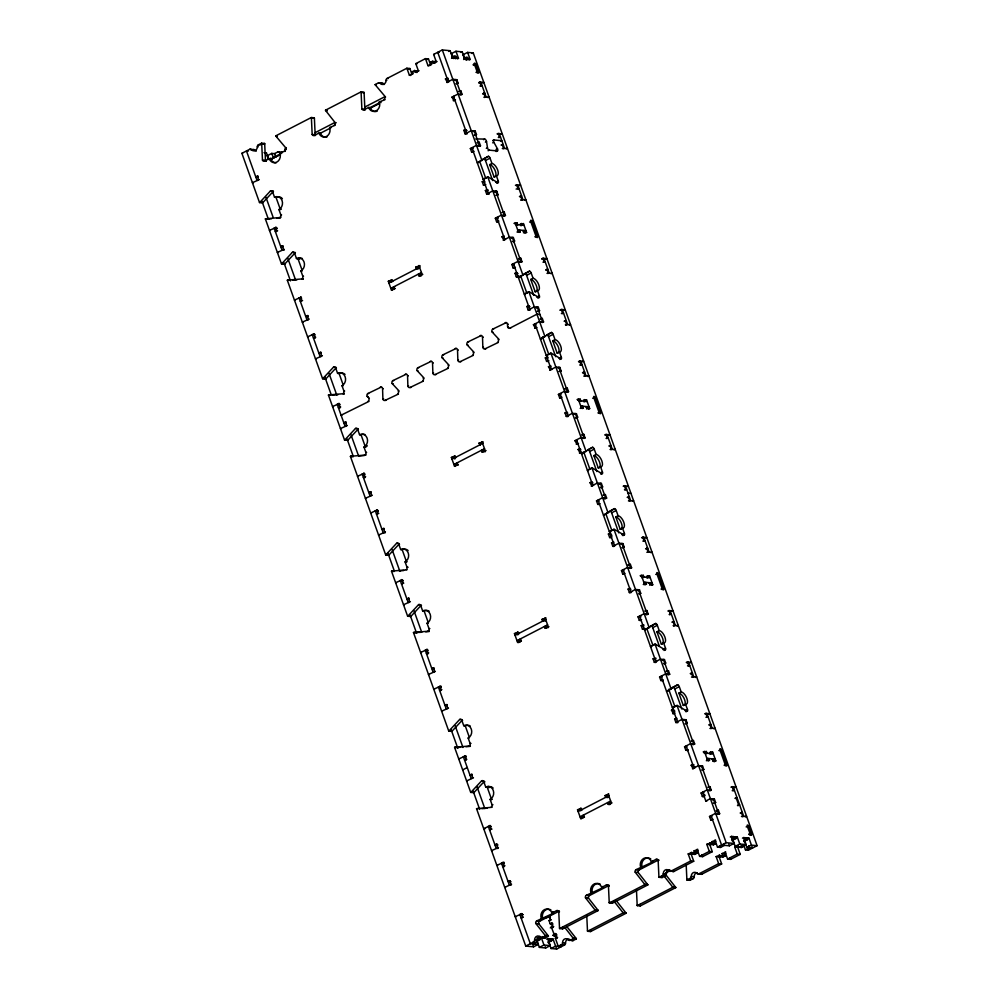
<?xml version="1.0" encoding="UTF-8"?>
<svg xmlns="http://www.w3.org/2000/svg" width="999" height="999" viewBox="0 0 999 999"><rect width="100%" height="100%" fill="white"/><g stroke="black" fill="none" stroke-linecap="round" stroke-linejoin="round"><path stroke-width="1.5" d="M751.548 834.777L748.775 826.448A1.449 0.662 62.7 0 0 747.552 825.049A1.449 0.662 62.7 0 0 747.277 826.298L750.499 834.677A1.648 0.749 62.7 0 0 751.51 834.827M256.293 151.136A3.871 3.309 -84.5 0 1 254.57 150.012A1.936 1.648 -84.5 0 0 252.697 149.588L249.713 149.301L241.895 153.322L259.515 202.56A1.936 1.648 -84.5 0 0 259.927 202.26L270.467 190.946L273.276 191.221M259.515 202.56L262.512 202.847A1.936 1.648 -84.5 0 0 262.924 202.547L273.464 191.246M280.869 217.47L265.834 218.769A1.936 1.648 -84.5 0 0 265.372 218.918L281.481 263.898A1.936 1.648 -84.5 0 0 281.893 263.599L292.432 252.285L295.242 252.56M281.481 263.898L284.478 264.186A1.936 1.648 -84.5 0 0 284.89 263.886L295.417 252.572M303.197 278.833L287.799 280.107A1.936 1.648 -84.5 0 0 287.337 280.257L322.59 378.721A1.936 1.648 -84.5 0 0 323.002 378.421L333.541 367.12L336.163 367.37M322.59 378.721L325.587 379.021A1.936 1.648 -84.5 0 0 325.999 378.721L335.876 368.107M344.131 393.643L328.921 394.93A1.936 1.648 -84.5 0 0 328.446 395.08L344.555 440.059A1.936 1.648 -84.5 0 0 344.967 439.76L355.507 428.446L358.129 428.708M344.555 440.059L347.552 440.347A1.936 1.648 -84.5 0 0 347.964 440.047L357.842 429.445M366.084 454.982L350.874 456.268A1.936 1.648 -84.5 0 0 350.412 456.418L385.676 554.895A1.936 1.648 -84.5 0 0 386.076 554.595L396.615 543.281L399.051 543.518M385.676 554.895L388.661 555.182A1.936 1.648 -84.5 0 0 389.073 554.882L398.951 544.28M407.018 569.792L391.995 571.091A1.936 1.648 -84.5 0 0 391.521 571.241L407.629 616.221A1.936 1.648 -84.5 0 0 408.042 615.921L418.581 604.62L421.016 604.845M407.629 616.221L410.626 616.52A1.936 1.648 -84.5 0 0 411.039 616.221L420.916 605.606M429.158 631.143L413.948 632.429A1.936 1.648 -84.5 0 0 413.486 632.579L448.751 731.056A1.936 1.648 -84.5 0 0 449.163 730.756L459.69 719.442L462.125 719.68M448.751 731.056L451.735 731.343A1.936 1.648 -84.5 0 0 452.147 731.043L462.025 720.441M470.092 745.953L455.069 747.252A1.936 1.648 -84.5 0 0 454.607 747.402L470.704 792.394A1.936 1.648 -84.5 0 0 471.116 792.095L481.655 780.781L484.09 781.018M470.704 792.394L473.701 792.682A1.936 1.648 -84.5 0 0 474.113 792.382L483.991 781.78M477.584 162.849L481.493 160.227M481.88 159.965L482.667 159.44M483.054 159.178L484.415 158.366M496.74 183.304L497.889 182.717A1.936 0.874 62.7 0 0 498.264 181.044L496.366 175.762A6.768 3.072 62.7 0 0 497.652 169.942A6.768 3.072 62.7 0 0 491.945 163.436L490.059 158.154A1.936 0.874 62.7 0 0 488.436 156.294L477.322 162.887M518.693 277.672L522.215 275.312M523.001 274.787L525.524 273.189M537.862 298.139L539.01 297.54A1.936 0.874 62.7 0 0 539.373 295.879L537.474 290.597A6.768 3.072 62.7 0 0 538.761 284.765A6.768 3.072 62.7 0 0 533.066 278.259L531.168 272.977A1.936 0.874 62.7 0 0 529.545 271.116L518.444 277.722M540.659 339.011L543.394 337.175M543.793 336.913L544.954 336.126M559.815 359.465L560.963 358.878A1.936 0.874 62.7 0 0 561.338 357.217L559.44 351.923A6.768 3.072 62.7 0 0 560.726 346.104A6.768 3.072 62.7 0 0 555.032 339.598L553.134 334.315A1.936 0.874 62.7 0 0 551.51 332.455L540.397 339.048M581.768 453.833L584.515 451.998M584.902 451.748L586.076 450.961M600.936 474.3L602.085 473.701A1.936 0.874 62.7 0 0 602.447 472.04L600.561 466.758A6.768 3.072 62.7 0 0 601.848 460.926A6.768 3.072 62.7 0 0 596.141 454.42L594.243 449.138A1.936 0.874 62.7 0 0 592.619 447.277L581.518 453.883M605.694 513.861L603.733 515.172L614.585 508.616A1.936 0.874 62.7 0 1 616.208 510.477L618.106 515.759A6.768 3.072 62.7 0 1 623.801 522.265A6.768 3.072 62.7 0 1 622.514 528.096L624.412 533.379A1.936 0.874 62.7 0 1 624.038 535.039L622.889 535.639M606.081 513.598L606.868 513.074M608.816 511.775L609.989 510.988A1.936 0.874 62.7 0 1 611.625 512.837L618.793 532.879M646.415 628.958L644.855 629.994L655.694 623.451A1.936 0.874 62.7 0 1 657.33 625.299L659.215 630.594A6.768 3.072 62.7 0 1 664.922 637.087A6.768 3.072 62.7 0 1 663.636 642.919L665.521 648.201A1.936 0.874 62.7 0 1 665.159 649.874L664.01 650.461M646.803 628.696L647.976 627.909M648.763 627.384L649.537 626.86M649.937 626.598L651.111 625.811M671.89 687.936L666.808 691.333L677.659 684.777A1.936 0.874 62.7 0 1 679.283 686.638L681.181 691.92A6.768 3.072 62.7 0 1 686.875 698.426A6.768 3.072 62.7 0 1 685.589 704.258L687.487 709.54A1.936 0.874 62.7 0 1 687.112 711.201L685.976 711.8M672.677 687.412L673.638 686.85M249.713 149.301A1.936 1.648 -84.5 0 1 251.573 149.725A3.871 3.309 -84.5 0 0 257.342 146.753A1.936 1.648 -84.5 0 1 258.366 144.83L261.588 143.169L264.585 143.456A1.936 1.648 -84.5 0 1 264.698 143.993L265.472 160.389A1.936 1.648 -84.5 0 0 266.209 161.326M286.176 148.339L276.036 136.314A1.936 1.648 -84.5 0 1 275.799 135.839L311.288 117.532L314.285 117.82A1.936 1.648 -84.5 0 1 314.398 118.357L315.172 134.753A1.936 1.648 -84.5 0 0 315.509 135.352M336.251 122.74L335.127 122.627L325.736 110.677A1.936 1.648 -84.5 0 1 325.499 110.202L360.989 91.896L363.986 92.183A1.936 1.648 -84.5 0 1 364.098 92.72L364.872 109.128A1.936 1.648 -84.5 0 0 365.097 109.578M385.577 97.065L375.437 85.04A1.936 1.648 -84.5 0 1 375.199 84.578L378.421 82.905L381.019 83.404M378.421 82.917A1.936 1.648 -84.5 0 1 380.282 83.342A3.871 3.309 -84.5 0 0 386.051 80.37A1.936 1.648 -84.5 0 1 387.075 78.446L406.88 68.232L409.877 68.519L412 74.463M419.081 70.742L418.331 70.679L415.809 63.624L425.474 58.641L428.471 58.929L430.794 65.422M437.112 61.563L436.176 61.463L433.653 54.421L442.32 49.95L450.137 50.699L452.672 57.755L454.657 57.942L454.033 56.181L452.023 57.218M251.286 150.312L252.697 149.588M263.174 144.181L264.585 143.456M408.653 69.143L409.877 68.519M427.26 59.553L428.471 58.929M448.713 51.449L450.137 50.699M413.211 73.776L411.825 71.94L414.635 70.492L417.869 71.441M431.805 64.186L430.419 62.35L432.48 61.289L435.477 61.576L435.801 62.45M416.408 71.416L417.632 70.779M434.066 62.3L435.477 61.576M406.88 68.232L409.403 75.275L412.462 73.701M414.635 70.492L415.272 72.253L418.331 70.679M425.474 58.641L427.997 65.684L431.056 64.111M432.48 61.289L433.116 63.049L436.176 61.463M452.797 57.592L451.373 53.634L455.969 51.261L462.275 51.873L464.797 58.929L466.795 59.116L466.158 57.355L464.16 58.392M265.284 153.471L266.433 152.884L268.756 159.378M461.126 52.472L462.275 51.873M451.523 58.342L452.672 57.755M454.72 56.955L455.856 56.356L456.493 58.117L458.491 58.317L455.969 51.261M453.521 58.541L454.657 57.942M268.132 158.416L267.183 155.769L271.765 153.396L275.412 153.759M455.344 58.716L456.493 58.117M463.973 57.405L463.024 54.758L467.607 52.398L473.264 52.935L757.105 845.678L748.438 850.149L745.441 849.862L743.793 845.229M457.342 58.904L458.491 58.317M282.242 152.435A1.936 1.648 -84.5 0 0 280.657 152.285L277.66 151.998L274.438 153.659L275.724 157.255M314.947 132.767L334.815 122.515M364.647 107.13L384.515 96.878M472.127 53.534L473.264 52.935M261.588 143.169A1.936 1.648 -84.5 0 1 261.701 143.706L262.475 160.102A1.936 1.648 -84.5 0 0 264.635 161.076L269.218 158.704L270.717 158.853A6.768 5.782 -84.5 0 0 276.161 162.837M269.218 158.704A6.768 5.782 -84.5 0 0 276.785 162.113A6.768 5.782 -84.5 0 0 279.932 153.184L285.277 150.886M311.288 117.532A1.936 1.648 -84.5 0 1 311.401 118.069L312.175 134.465A1.936 1.648 -84.5 0 0 314.335 135.439L318.918 133.079L320.417 133.217A6.768 5.782 -84.5 0 0 326.973 137.025M318.918 133.079A6.768 5.782 -84.5 0 0 326.486 136.476A6.768 5.782 -84.5 0 0 329.633 127.547L335.164 125.275M360.989 91.896A1.936 1.648 -84.5 0 1 361.101 92.432L361.875 108.841A1.936 1.648 -84.5 0 0 364.036 109.803L368.619 107.442L370.117 107.58A6.768 5.782 -84.5 0 0 377.197 111.214M368.619 107.442A6.768 5.782 -84.5 0 0 376.186 110.839A6.768 5.782 -84.5 0 0 379.333 101.91L385.052 99.663M268.306 159.403L270.317 158.366L271.978 159.378M269.942 159.378L281.431 153.334L279.932 153.184M320.417 133.217L329.795 128.384M370.117 107.58L379.495 102.747M463.648 59.515L464.797 58.929M465.784 58.367L467.507 57.48L468.144 59.241L470.142 59.441L467.607 52.398M270.779 159.74L272.215 158.991M273.551 158.304L274.226 157.967M275.562 157.268L276.236 156.93M277.572 156.231L278.246 155.894M279.583 155.195L280.244 154.857M370.179 108.466L371.041 108.029M372.29 107.38L372.952 107.043M374.3 106.344L374.962 106.006M376.298 105.307L376.973 104.97M378.309 104.271L378.983 103.933M465.646 59.703L466.795 59.116M466.421 60.14L468.144 59.241M468.993 60.027L470.142 59.441M258.192 176.099L255.732 176.798L258.167 177.035M447.465 82.542L445.454 78.946L448.101 78.259M473.251 64.773L474.338 63.399A1.648 0.749 62.7 0 1 475.312 63.436L478.608 71.878A1.449 0.662 62.7 0 1 478.334 73.127A1.449 0.662 62.7 0 1 477.11 71.728L474.4 64.173M473.326 64.985L475.974 64.535L474.25 65.422M473.888 65.36L475.899 64.323M259.265 179.608L252.397 182.692L253.334 182.78M446.715 82.467L452.834 79.308L456.83 79.695L458.091 83.217L456.943 83.816M454.682 80.195L455.831 79.595L461.088 94.281L459.94 94.868M455.681 80.282L456.83 79.695M475.961 72.328L478.608 71.878L476.885 72.765M455.944 83.716L458.091 83.217M458.391 91.496L460.826 90.859L462.087 94.381L460.939 94.967M459.677 91.446L460.826 90.859M478.646 82.505L483.778 82.293L482.629 82.892M478.871 82.992L480.781 82.005L486.038 96.691L484.515 97.477M453.983 100.749L451.973 97.153L458.091 93.993L462.087 94.381M479.907 86.026L482.055 85.527L480.906 86.126M453.234 100.674L455.507 99.95M482.642 93.656L484.777 93.169L483.066 94.056M483.903 97.19L489.035 96.978L487.887 97.565M276.348 227.31L269.48 230.394L270.23 230.469M466.983 134.028L465.109 133.854L463.848 130.32L466.133 129.608M275.924 228.908L277.073 228.321M463.848 130.32L467.033 130.519M277.622 230.831L275.337 231.556L276.086 231.631M465.109 133.854L471.228 130.694L475.224 131.081L476.486 134.603L475.049 135.34M473.076 131.568L474.225 130.981L479.483 145.667L478.334 146.254M474.075 131.668L475.224 131.081M474.338 135.09L476.486 134.603M475.711 138.911L484.74 139.086A1.936 0.874 62.7 0 1 486.525 141.546L487.475 147.79A1.936 0.874 62.7 0 0 489.235 150.15L497.315 150.924A1.936 0.874 62.7 0 0 497.452 148.751L493.843 142.245A1.936 0.874 62.7 0 1 493.931 139.972L501.81 140.734L500.661 141.321M477.072 142.732L479.22 142.233L480.482 145.754L479.333 146.353M483.591 139.673L484.74 139.086M478.071 142.832L479.22 142.233M497.04 133.891L502.185 133.679L501.036 134.266M498.039 133.978L499.188 133.391L504.445 148.077L503.296 148.664M472.939 152.173L471.628 152.048L470.367 148.526L476.486 145.367L480.482 145.754M283.167 245.829L280.694 246.528L283.129 246.765M485.377 142.133L486.525 141.546M498.301 137.412L500.449 136.913L499.013 137.65M492.782 140.559L493.931 139.972M471.628 152.048L474.1 151.349M284.24 249.338L277.372 252.422L278.309 252.51M492.694 142.845L493.843 142.245M486.326 148.376L487.475 147.79M488.099 150.737L489.235 150.15M501.036 145.042L503.184 144.543L502.035 145.142M496.016 149.488L497.452 148.751M496.166 151.523L497.315 150.924M502.297 148.564L507.43 148.364L506.293 148.951M484.99 158.067L488.436 156.294M483.841 158.654A1.936 0.874 62.7 0 1 485.464 160.514L490.059 158.154M496.366 175.762L494.068 176.948L489.66 164.623L491.945 163.436M483.179 179.246L487.774 176.873L523.026 275.349M484.44 185.315L483.504 185.227L482.242 181.706L484.527 180.994M483.504 185.227L485.789 184.515M495.679 182.38L498.264 181.044M489.098 194.268L486.663 194.043L485.402 190.509L488.049 189.835M486.663 194.043L492.782 190.884L496.778 191.271L498.039 194.793L496.89 195.379M494.63 191.758L495.779 191.171L504.445 215.397L503.309 215.984M495.054 192.158L496.778 191.271M495.891 195.28L498.039 194.793M515.434 185.265L520.579 185.065L519.43 185.652M516.046 185.564L517.582 184.778L522.839 199.45L521.303 200.237M301.323 297.04L294.455 300.125L295.204 300.2M300.886 298.639L301.661 298.251M516.121 189.086L518.843 188.299L517.694 188.886M302.585 300.574L300.299 301.286L301.049 301.361M519.43 196.428L521.578 195.929L519.855 196.815M520.691 199.95L525.836 199.738L524.687 200.337M502.047 212.462L504.183 211.963L505.444 215.484L504.02 216.234M503.046 212.562L504.183 211.963M497.914 221.915L496.603 221.778L495.342 218.257L501.461 215.097L505.444 215.484M308.129 315.559L305.669 316.258L308.104 316.496M496.603 221.778L498.876 221.066M309.203 319.068L302.335 322.153L303.271 322.24M392.582 290.209L391.458 290.097L388.311 281.293L392.12 279.782M418.156 269.006L416.471 268.843L415.846 267.083L420.03 265.609M388.311 281.293L392.07 281.181M415.846 267.083L419.992 266.783M388.936 283.054L419.53 267.27M513.986 223.389L517.12 222.989L517.757 224.75L516.608 225.349M515.122 224.026L517.12 222.989M421.428 272.552L390.834 288.336L395.267 288.586M419.83 275.212L421.366 274.425L421.64 275.187M391.458 290.097L394.518 288.524L393.893 286.763L394.642 286.825M421.366 274.425L418.369 274.126L418.993 275.899L422.802 274.388M520.304 224.001L523.451 223.601L526.598 232.417L524.875 233.304M520.866 224.937L523.451 223.601M520.929 225.762L522.077 225.175L521.453 223.414M529.57 222.065L532.217 221.616L537.474 236.301A1.449 0.662 62.7 0 1 537.2 237.55A1.449 0.662 62.7 0 1 535.976 236.151L530.719 221.478A1.449 0.662 62.7 0 1 530.993 220.23A1.449 0.662 62.7 0 1 532.217 221.616L531.068 222.203M314.46 333.741L307.592 336.825L308.341 336.9M503.971 240.347L501.96 236.763L504.233 236.039M314.036 335.339L315.185 334.752L312.188 334.465L320.067 356.481L321.066 356.581M517.357 231.219L519.642 230.045L520.279 231.805L519.13 232.392M517.132 232.205L520.279 231.805M315.721 337.275L313.449 337.987L315.135 338.149M503.221 240.284L509.34 237.125L513.336 237.512L514.597 241.034L513.449 241.621M522.827 231.056L523.976 230.457L524.6 232.218L526.598 232.417M511.188 237.999L512.337 237.412L521.003 261.638L519.867 262.225M523.526 231.918L525.973 230.657L517.657 229.845M511.9 238.249L513.336 237.512M523.451 232.817L524.6 232.218M512.45 241.533L514.597 241.034M534.827 236.751L537.474 236.301L536.038 237.038M321.091 352.247L318.806 352.959L321.241 353.196M322.352 355.769L315.484 358.853L316.221 358.928M518.593 258.704L520.741 258.204L522.002 261.726L520.854 262.325M519.018 259.091L520.741 258.204M515.022 268.207L513.161 268.032L511.888 264.498L518.019 261.351L522.002 261.726M513.161 268.032L515.434 267.307M541.72 258.666L546.853 258.466L545.329 259.253M541.945 259.166L543.868 258.179L549.125 272.852L547.976 273.451M517.994 276.998L516.308 276.835L515.047 273.314L517.332 272.59M542.981 262.188L545.129 261.701L543.98 262.287M516.308 276.835L518.593 276.111M526.098 272.889L529.545 271.116M519.692 276.923L520.829 276.336L526.81 293.019M524.95 273.489A1.936 0.874 62.7 0 1 526.585 275.349L531.168 272.977M545.716 269.83L547.852 269.33L546.141 270.217M537.474 290.597L535.189 291.77L530.769 279.445L533.066 278.259M546.977 273.351L552.11 273.139L550.961 273.738M524.288 294.068L528.883 291.708L544.992 336.688M536.788 297.215L539.373 295.879M339.435 403.471L332.567 406.556L333.304 406.63M530.057 310.19L528.184 310.015L526.923 306.493L529.208 305.769M338.998 405.07L340.147 404.483L337.15 404.195L345.03 426.211L346.154 426.323M526.923 306.493L530.019 306.73M340.696 407.005L338.411 407.717L340.097 407.879M528.184 310.015L534.303 306.855L538.299 307.242L539.56 310.764L538.411 311.351M369.368 398.276L367.257 396.528A1.936 1.648 -84.5 0 1 367.919 393.506L381.031 387.2M399.125 391.021L392.245 383.641A1.936 1.648 -84.5 0 1 392.907 380.619L406.019 374.313M424.113 378.134L417.245 370.754A1.936 1.648 -84.5 0 1 417.894 367.732L431.019 361.426M449.1 365.247L442.232 357.867A1.936 1.648 -84.5 0 1 442.882 354.832L456.006 348.526M474.088 352.36L467.22 344.967A1.936 1.648 -84.5 0 1 467.882 341.945L480.994 335.639M499.088 339.473L492.207 332.08A1.936 1.648 -84.5 0 1 492.869 329.058L505.981 322.752M536.151 307.742L537.3 307.143L542.557 321.828L541.408 322.415M536.863 307.979L538.299 307.242M537.412 311.263L539.56 310.764M368.968 401.398L341.096 415.209L341.845 415.272M505.232 322.677A1.936 1.648 -84.5 0 1 507.517 324.188L507.592 326.523A1.936 1.648 -84.5 0 0 509.877 328.159L536.938 314.198L539.935 314.485M540.147 318.893L542.295 318.394L543.556 321.915L542.407 322.515M540.859 319.143L542.295 318.394M380.282 387.125A1.936 1.648 -84.5 0 1 382.567 388.636L382.892 398.826A1.936 1.648 -84.5 0 0 385.164 400.337L398.464 394.056M405.269 374.238A1.936 1.648 -84.5 0 1 407.555 375.749L407.879 385.939A1.936 1.648 -84.5 0 0 410.152 387.45L423.276 381.143M430.269 361.351A1.936 1.648 -84.5 0 1 432.542 362.862L432.867 373.052A1.936 1.648 -84.5 0 0 435.139 374.563L448.264 368.256M455.257 348.464A1.936 1.648 -84.5 0 1 457.53 349.975L457.854 360.164A1.936 1.648 -84.5 0 0 460.139 361.675L473.251 355.369M480.244 335.564A1.936 1.648 -84.5 0 1 482.517 337.088L482.842 347.265A1.936 1.648 -84.5 0 0 485.127 348.788L498.239 342.47M559.827 310.202L561.263 309.453L565.259 309.84L564.11 310.439M560.826 310.289L562.262 309.553L567.519 324.238L565.796 325.125M535.452 328.284L533.441 324.687L539.56 321.541L543.556 321.915M346.241 421.99L343.768 422.689L346.203 422.927M561.376 313.574L563.523 313.074L562.375 313.674M534.702 328.209L536.987 327.497M347.315 425.499L340.447 428.583L341.196 428.658M564.11 321.203L566.258 320.716L564.822 321.453M565.372 324.725L570.516 324.525L569.368 325.112M551.51 332.455L546.915 334.827A1.936 0.874 62.7 0 1 548.538 336.675L555.719 356.718M548.538 336.675L553.134 334.315M559.44 351.923L557.142 353.109L552.734 340.784L555.032 339.598M546.253 355.407L550.849 353.034L586.101 451.511M547.902 361.513L546.59 361.388L545.329 357.867L547.976 357.192M546.59 361.388L548.863 360.676M559.04 358.391L561.338 357.217M550.486 370.267L548.476 366.683L550.948 365.984M549.737 370.204L555.856 367.045L559.852 367.432L561.113 370.954L559.964 371.541M557.704 367.919L558.853 367.332L567.532 391.558L566.383 392.145M558.703 368.019L559.852 367.432M558.965 371.453L561.113 370.954M578.508 361.426L583.653 361.226L582.504 361.813M578.746 361.925L580.656 360.939L585.913 375.612L584.765 376.211M364.398 473.214L357.53 476.298L358.279 476.361M363.961 474.812L365.11 474.213L362.125 473.926L370.005 495.941L370.754 496.016M579.77 364.96L581.918 364.46L580.481 365.197M365.659 476.735L363.386 477.447L365.06 477.609M582.504 372.59L584.652 372.09L582.929 372.977M583.766 376.111L588.911 375.899L587.762 376.498M564.835 388.773L567.27 388.124L568.531 391.658L567.382 392.245M565.834 388.873L567.27 388.124M561.363 398.114L559.677 397.952L558.416 394.418L564.535 391.271L568.531 391.658M371.203 491.72L368.743 492.42L371.178 492.657M559.677 397.952L561.95 397.227M372.277 495.229L365.409 498.314L366.158 498.389M455.282 466.333L454.533 466.258L451.386 457.455L455.194 455.944M480.307 445.079L478.921 443.244L483.104 441.783M451.386 457.455L454.945 457.442M478.921 443.244L483.066 442.944M452.01 459.215L482.617 443.431M577.06 399.55L580.194 399.163L580.831 400.924L579.682 401.511M577.909 400.337L580.194 399.163M484.503 448.713L453.908 464.498L457.892 464.885M482.904 451.373L484.44 450.586L484.952 452.01M454.533 466.258L458.341 464.76M484.44 450.586L481.443 450.299L482.08 452.06L486.076 450.574M583.379 400.162L586.525 399.762L589.672 408.579L588.523 409.165M583.94 401.099L586.525 399.762M584.015 401.923L585.152 401.336L584.527 399.575M592.644 398.226L595.292 397.777L600.549 412.462A1.449 0.662 62.7 0 1 600.274 413.711A1.449 0.662 62.7 0 1 599.05 412.312L593.793 397.639A1.449 0.662 62.7 0 1 594.068 396.391A1.449 0.662 62.7 0 1 595.292 397.777L594.143 398.376M377.535 509.915L370.666 512.999L371.416 513.061M567.981 416.608L566.296 416.446L565.034 412.924L567.32 412.2M377.11 511.513L378.259 510.914M581.006 407.093L582.729 406.206L583.354 407.967L582.205 408.554M580.207 408.366L583.354 407.967M378.796 513.436L376.523 514.148L377.272 514.223M566.296 416.446L572.415 413.286L576.411 413.673L577.672 417.195L575.948 418.082M585.901 407.217L587.05 406.618L587.674 408.379L589.672 408.579M574.263 414.173L575.412 413.574L584.09 437.799L582.941 438.386M586.6 408.079L589.048 406.818L580.731 406.006M574.974 414.41L576.411 413.673M586.538 408.978L587.674 408.379M575.524 417.694L577.672 417.195M597.902 412.912L600.549 412.462L598.826 413.349M384.165 528.409L381.88 529.12L384.128 529.345M385.427 531.93L378.559 535.014L379.308 535.089M581.68 434.865L583.816 434.378L585.077 437.899L583.94 438.486M582.392 435.114L583.816 434.378M576.985 444.255L574.974 440.671L581.093 437.512L585.077 437.899M576.236 444.193L578.508 443.469M604.795 434.827L609.939 434.627L608.791 435.214M605.406 435.127L606.942 434.34L612.2 449.013L611.051 449.612M580.132 453.071L578.121 449.475L580.407 448.763M606.056 438.361L608.204 437.862L606.768 438.598M579.383 452.997L581.668 452.285M589.173 449.063L588.024 449.65A1.936 0.874 62.7 0 1 589.66 451.511L596.828 471.54M590.034 448.613L592.619 447.277M582.767 453.084L583.916 452.497L589.885 469.18M589.66 451.511L594.243 449.138M608.791 445.991L610.938 445.492L609.79 446.091M600.561 466.758L598.264 467.944L593.843 455.606L596.141 454.42M610.052 449.513L615.184 449.3L614.048 449.9M587.375 470.229L591.957 467.869L608.066 512.849L603.471 515.222M600.436 473.076L602.447 472.04M402.51 579.645L395.641 582.729L396.391 582.792M592.007 486.251L589.997 482.654L592.282 481.93M402.073 581.243L403.221 580.644M403.771 583.166L401.486 583.878L402.235 583.953M591.258 486.176L597.39 483.017L601.373 483.404L602.634 486.925L600.923 487.812M598.95 484.053L600.374 483.304L605.631 497.989L604.482 498.576M599.937 484.14L601.373 483.404M600.499 487.425L602.634 486.925M603.221 495.054L605.369 494.555L606.63 498.089L604.907 498.976M603.933 495.304L605.369 494.555M623.189 486.213L628.334 486.001L627.185 486.6M623.9 486.463L625.337 485.714L630.594 500.399L629.445 500.986M409.128 598.139L406.855 598.851L409.091 599.075M598.901 504.483L597.777 504.383L596.515 500.861L602.634 497.702L606.63 498.089M624.45 489.735L626.598 489.235L625.162 489.985M597.777 504.383L600.062 503.658M410.389 601.66L403.521 604.745L404.27 604.82M627.185 497.365L629.333 496.878L627.896 497.614M628.446 500.899L633.591 500.686L632.442 501.273M610.851 510.539L614.585 508.616M611.625 512.837L616.208 510.477M622.514 528.096L620.217 529.27L615.809 516.945L618.106 515.759M609.328 531.568L613.923 529.208L649.175 627.672L644.592 630.044M610.976 537.687L609.665 537.562L608.403 534.028L610.864 533.329M609.665 537.562L611.937 536.838M621.828 534.702L624.412 533.379M613.935 546.478L612.812 546.366L611.55 542.844L613.836 542.12M612.812 546.366L618.93 543.206L622.926 543.593L624.188 547.115L622.752 547.852M620.779 544.093L621.927 543.493L630.606 567.719L629.457 568.306M621.778 544.18L622.926 543.593M622.04 547.614L624.188 547.115M641.583 537.599L646.728 537.387L645.579 537.974M642.207 537.887L643.731 537.1L648.988 551.773L647.839 552.372M427.472 649.375L420.604 652.459L421.353 652.534M427.048 650.973L428.184 650.374L425.199 650.087L433.079 672.115L434.078 672.202M642.844 541.121L644.992 540.621L643.843 541.208M428.733 652.896L426.461 653.608L428.146 653.771M645.579 548.751L647.727 548.251L646.291 549M646.84 552.272L651.985 552.072L650.836 552.659M627.909 564.934L630.344 564.298L631.605 567.819L630.456 568.406M628.908 565.034L630.344 564.298M623.875 574.213L622.752 574.113L621.49 570.591L627.609 567.432L631.605 567.819M434.09 667.869L431.818 668.581L434.066 668.806M622.752 574.113L625.024 573.389M435.352 671.39L428.484 674.475L429.233 674.55M518.918 642.544L517.607 642.419L514.46 633.616L518.269 632.105M543.943 621.303L542.632 621.178L541.995 619.405L545.991 617.919M514.46 633.616L518.981 633.116M541.995 619.405L545.953 619.205M515.084 635.376L545.691 619.592M640.134 575.724L643.281 575.324L643.905 577.085L642.182 577.971M547.577 624.875L516.982 640.659L520.979 641.046L518.931 642.095M640.983 576.51L643.281 575.324M545.978 627.534L547.514 626.748L547.914 627.847M517.607 642.419L521.416 640.921M547.514 626.748L544.517 626.46L545.154 628.221L548.963 626.71M646.453 576.336L649.6 575.936L652.747 584.74L651.61 585.327M647.589 576.972L649.6 575.936M647.09 578.096L648.239 577.497L647.602 575.736M655.731 574.388L658.366 573.938L663.623 588.623A1.449 0.662 62.7 0 1 663.348 589.872A1.449 0.662 62.7 0 1 662.125 588.473L656.867 573.801A1.449 0.662 62.7 0 1 657.155 572.552A1.449 0.662 62.7 0 1 658.366 573.938L657.217 574.537M440.984 686.113L433.741 689.16L434.49 689.235M630.869 592.757L629.37 592.607L628.109 589.085L630.394 588.361M439.797 687.874L440.946 687.275M643.793 583.404L645.804 582.367L646.428 584.128L644.992 584.865M643.281 584.527L646.428 584.128M441.87 689.597L439.597 690.309L441.096 690.459M629.37 592.607L635.489 589.447L639.485 589.835L640.746 593.356L639.597 593.955M648.975 583.379L650.124 582.779L650.761 584.552L652.747 584.74M637.337 590.334L638.486 589.735L647.165 613.96L646.016 614.56M649.675 584.24L652.135 582.979L643.806 582.18M637.762 590.721L639.485 589.835M649.612 585.139L650.761 584.552M638.598 593.856L640.746 593.356M660.988 589.073L663.623 588.623L661.9 589.51M447.24 704.57L444.955 705.282L447.015 705.481M448.501 708.091L441.633 711.176L442.382 711.251M644.755 611.026L646.902 610.539L648.164 614.06L646.728 614.797M645.754 611.126L646.902 610.539M640.809 620.491L639.31 620.354L638.049 616.833L644.168 613.673L648.164 614.06M639.31 620.354L641.583 619.63M667.869 611.001L673.014 610.789L671.865 611.376M668.868 611.088L670.017 610.501L675.274 625.174L673.738 625.973M643.768 629.283L642.457 629.158L641.196 625.636L643.856 624.962M669.13 614.522L671.278 614.023L669.842 614.76M642.457 629.158L644.742 628.446M651.96 625.374L655.694 623.451M651.298 625.861A1.936 0.874 62.7 0 1 652.734 627.672L657.33 625.299M671.865 622.152L674.013 621.653L672.864 622.252M663.636 642.919L661.338 644.105L656.917 631.768L659.215 630.594M673.126 625.674L678.271 625.474L677.122 626.061M650.449 646.403L655.032 644.03L671.141 689.01L666.545 691.383M662.936 649.537L665.521 648.201M465.959 755.843L458.716 758.89L459.465 758.965M655.831 662.487L654.345 662.337L653.084 658.816L655.918 658.154M465.147 757.404L465.921 757.005M466.845 759.327L464.56 760.039L466.058 760.189M654.345 662.337L660.464 659.178L664.447 659.565L665.709 663.086L664.285 663.836M662.312 660.064L663.448 659.465L668.706 674.15L667.569 674.737M662.737 660.451L664.447 659.565M663.573 663.586L665.709 663.086M462.649 769.904L467.245 767.532M666.296 671.216L668.443 670.729L669.705 674.25L668.556 674.837M666.72 671.615L668.443 670.729M686.263 662.374L691.408 662.175L689.972 662.911M686.688 662.774L688.411 661.875L693.668 676.56L692.519 677.147M662.911 680.744L660.863 680.544L659.59 677.022L665.721 673.863L669.705 674.25M472.202 774.3L469.93 775.012L471.99 775.212M687.524 665.896L689.672 665.409L688.523 665.996M473.464 777.821L466.595 780.906L467.345 780.981M660.863 680.544L663.136 679.819M690.259 673.538L692.407 673.039L690.684 673.925M691.52 677.06L696.665 676.847L695.516 677.447M673.925 686.7L675.649 685.814M675.936 685.664L677.659 684.777M673.064 687.15A1.936 0.874 62.7 0 1 674.7 689.01L679.283 686.638M685.589 704.258L683.304 705.444L678.883 693.106L681.181 691.92M672.402 707.729L676.997 705.369L726.161 842.681L733.978 843.443L731.455 836.388L730.306 836.987M673.488 713.786L671.478 710.202L673.751 709.477M672.739 713.723L675.012 712.999M685.189 710.726L687.487 709.54M677.759 722.714L675.886 722.527L674.625 719.005L676.91 718.281M675.886 722.527L682.005 719.367L686.001 719.755L687.262 723.276L686.113 723.875M683.853 720.254L685.002 719.655L693.681 743.88L692.532 744.48M684.852 720.354L686.001 719.755M685.114 723.776L687.262 723.276M704.657 713.761L709.802 713.548L708.653 714.148M705.656 713.848L706.805 713.261L712.062 727.946L710.913 728.533M490.546 825.536L483.678 828.621L484.99 828.745M490.122 827.135L490.884 826.735M705.918 717.282L708.066 716.783L706.917 717.382M491.995 829.083L489.535 829.769L490.284 829.844M708.653 724.912L710.801 724.425L709.652 725.012M709.914 728.433L715.059 728.234L713.91 728.82M691.271 740.946L693.418 740.459L694.68 743.98L693.244 744.717M691.695 741.345L693.418 740.459M497.177 844.03L494.892 844.754L497.989 844.992M687.886 750.474L685.826 750.274L684.565 746.753L690.684 743.593L694.68 743.98M685.826 750.274L688.099 749.562M498.439 847.552L491.57 850.636L492.307 850.711M581.618 818.681L580.681 818.593L577.534 809.777L581.343 808.278M607.954 797.552L605.706 797.339L605.069 795.579L608.878 794.068M577.534 809.777L581.868 809.377M605.069 795.579L608.828 795.466M578.159 811.538L608.766 795.753M703.209 751.885L706.355 751.485L706.98 753.246L705.831 753.833M703.771 752.821L706.355 751.485M610.651 801.048L580.057 816.82L584.053 817.207M609.065 803.696L610.589 802.909L610.864 803.683M580.681 818.593L584.49 817.082M610.589 802.909L607.592 802.622L608.229 804.382L612.037 802.871M709.527 752.497L712.674 752.097L715.833 760.901L714.11 761.787M710.664 753.134L712.674 752.097M710.164 754.257L711.313 753.658L710.676 751.897M718.805 750.549L721.44 750.112L726.698 764.784A1.449 0.662 62.7 0 1 726.423 766.033A1.449 0.662 62.7 0 1 725.212 764.647L719.954 749.962A1.449 0.662 62.7 0 1 720.229 748.713A1.449 0.662 62.7 0 1 721.44 750.112L720.304 750.699M504.058 862.274L496.815 865.321L497.564 865.396M693.194 768.843L691.183 765.246L693.843 764.572M503.259 863.835L504.02 863.436M706.867 759.565L708.878 758.528L709.502 760.289L708.353 760.888M706.355 760.689L709.502 760.289M504.957 865.758L502.672 866.47L504.358 866.633M692.444 768.768L698.563 765.609L702.559 765.996L703.82 769.517L702.672 770.117M712.05 759.54L713.199 758.953L713.835 760.714L715.833 760.901M700.411 766.495L701.56 765.908L710.239 790.122L709.09 790.721M712.762 760.401L715.209 759.14L706.88 758.341M701.41 766.595L702.559 765.996M712.687 761.3L713.835 760.714M701.673 770.017L703.82 769.517M724.063 765.234L726.698 764.784L724.987 765.671M510.314 880.731L508.029 881.455L511.026 881.742M511.575 884.252L504.707 887.337L505.457 887.412M707.829 787.2L709.977 786.7L711.238 790.221L710.089 790.808M708.828 787.287L709.977 786.7M704.258 796.702L702.384 796.515L701.123 792.994L707.242 789.834L711.238 790.221M702.384 796.515L704.844 795.816M730.943 787.162L736.088 786.95L734.652 787.687M731.942 787.249L733.091 786.663L743.606 816.021L742.457 816.62M703.895 792.319L702.647 792.207L705.806 801.011L710.389 798.651L714.385 799.025L715.646 802.559L714.497 803.146M712.237 799.525L713.386 798.938L718.643 813.611L717.494 814.21M712.662 799.912L714.385 799.025M732.205 790.684L734.352 790.184L733.204 790.783M713.211 803.196L715.646 802.559M734.939 798.313L737.087 797.826L735.651 798.563M716.233 810.689L718.381 810.189L719.642 813.71L718.493 814.297M716.658 811.076L718.381 810.189M522.09 913.623L515.222 916.707L515.971 916.77M711.725 820.092L710.789 820.004L709.527 816.483L715.646 813.323L719.642 813.71M521.653 915.209L522.802 914.622M737.462 805.356L739.61 804.869L737.886 805.756M523.351 917.144L521.066 917.856L522.002 917.944M710.789 820.004L713.074 819.292M740.197 812.999L742.344 812.499L740.621 813.386M535.801 923.476L538.798 923.763L548.176 935.726A1.936 1.648 -84.5 0 1 548.426 936.188L545.429 935.901A1.936 1.648 -84.5 0 0 545.179 935.426L535.801 923.476A1.936 1.648 -84.5 0 1 536.7 920.928L553.496 913.173A6.768 5.782 -84.5 0 0 552.684 911.587M541.283 918.556A6.768 5.782 -84.5 0 1 544.443 909.627A6.768 5.782 -84.5 0 1 551.997 913.036L556.593 910.663L559.028 910.901M585.501 897.839L588.498 898.138L597.877 910.089A1.936 1.648 -84.5 0 1 598.126 910.551L595.129 910.264A1.936 1.648 -84.5 0 0 594.88 909.802L585.501 897.839A1.936 1.648 -84.5 0 1 586.401 895.291L603.196 887.549A6.768 5.782 -84.5 0 0 602.709 886.475M590.983 892.931A6.768 5.782 -84.5 0 1 594.143 884.003A6.768 5.782 -84.5 0 1 601.698 887.399L606.293 885.039L608.915 885.289M635.202 872.214L638.199 872.502L647.577 884.452A1.936 1.648 -84.5 0 1 647.827 884.927L644.83 884.639A1.936 1.648 -84.5 0 0 644.58 884.165L635.202 872.214A1.936 1.648 -84.5 0 1 636.101 869.654L652.896 861.912A6.768 5.782 -84.5 0 0 652.409 860.838M640.684 867.294A6.768 5.782 -84.5 0 1 643.843 858.366A6.768 5.782 -84.5 0 1 651.398 861.762L655.993 859.402L657.866 859.577M545.904 917.382L550.012 917.244M741.458 816.52L746.603 816.308L745.454 816.907M546.615 917.619L550.037 916.32M536.7 920.928L539.697 921.215L559.015 911.25M586.401 895.291L589.398 895.579L609.003 885.476M636.101 869.654L639.098 869.954L658.703 859.839M549.612 917.919L550.374 917.519M552.984 924.063L550.174 923.788L549.025 920.554L551.298 919.842M550.174 923.788L552.459 923.064M688.199 853.92L691.196 854.207L693.718 861.25L690.721 860.963L688.199 853.92L692.007 852.409M694.055 850.898L697.052 851.185L697.689 852.946L694.692 852.659L694.055 850.898L697.864 849.387M706.793 844.33L709.777 844.617L712.299 851.672L709.315 851.373L706.793 844.33L710.789 842.844M711.912 841.682L714.909 841.982L715.534 843.743L712.537 843.456L711.912 841.682L715.721 840.184M691.196 854.207L692.332 853.621M692.719 853.421L694.255 852.634L694.879 854.395L697.689 852.946M697.052 851.185L698.014 850.686M709.777 844.617L711.7 843.631M714.909 841.982L715.858 841.483M691.258 852.347L691.882 854.108L694.692 852.659M709.852 842.756L710.476 844.517L712.537 843.456M550.287 927.896L553.721 926.597M746.128 826.897L748.775 826.448L747.627 827.035M552.647 927.596L552.934 927.459A1.449 0.662 62.7 0 0 551.71 926.061A1.449 0.662 62.7 0 0 551.436 927.309L554.657 935.688A1.648 0.749 62.7 0 0 555.656 935.838L555.069 933.428M710.476 844.517L713.473 844.804L715.534 843.743M537.037 937.886L537.612 937.599L538.249 939.36L540.072 939.535L539.448 937.774L538.299 938.361M666.92 870.878L669.305 869.642M731.443 837.624L733.453 836.588L734.09 838.348L735.913 838.523L735.289 836.762L734.14 837.349M536.863 939.11L538.011 938.511M732.704 838.099L733.853 837.499M665.921 872.539L671.066 870.579M537.1 939.947L538.249 939.36M731.792 839.535L734.09 838.348M492.057 807.292L477.023 808.591A1.936 1.648 -84.5 0 0 476.56 808.74L525.736 946.065L533.553 942.032L536.538 942.319A1.936 1.648 -84.5 0 0 537.562 940.396A3.871 3.309 -84.5 0 1 540.072 936.375M538.861 939.297L541.446 937.961L543.968 945.017L550.274 945.616L547.752 938.573L546.603 939.16M533.541 942.032A1.936 1.648 -84.5 0 0 534.565 940.109A3.871 3.309 -84.5 0 1 540.334 937.137A1.936 1.648 -84.5 0 0 542.207 937.561L545.429 935.901M556.593 910.663A1.936 1.648 -84.5 0 1 558.753 911.637L559.515 928.034A1.936 1.648 -84.5 0 0 559.627 928.571L595.129 910.264M606.293 885.039A1.936 1.648 -84.5 0 1 608.453 886.001L609.215 902.409A1.936 1.648 -84.5 0 0 609.328 902.946L644.83 884.639M655.993 859.402A1.936 1.648 -84.5 0 1 658.154 860.376L658.915 876.772A1.936 1.648 -84.5 0 0 659.028 877.309L662.262 875.648L665.259 875.936A1.936 1.648 -84.5 0 0 666.271 874.013A3.871 3.309 -84.5 0 1 669.805 869.842M662.262 875.636A1.936 1.648 -84.5 0 0 663.286 873.725A3.871 3.309 -84.5 0 1 669.055 870.753A1.936 1.648 -84.5 0 0 670.916 871.178L690.721 860.963M697.115 849.312L699.637 856.368L709.315 851.373M714.972 840.109L717.494 847.152L726.161 842.681M732.692 839.322L733.84 838.735M734.702 838.286L737.287 836.962L739.809 844.005L746.116 844.617L743.593 837.562L742.444 838.161M540.072 939.535L536.925 941.158L538.136 944.455L533.553 946.815L525.736 946.065M731.905 840.596L735.913 838.523M536.538 942.319L533.316 943.98L532.742 942.369M542.207 937.561L545.192 937.861L548.426 936.188M559.627 928.571L562.624 928.87L598.126 910.551M609.328 902.946L612.325 903.233L647.827 884.927M659.028 877.309L662.025 877.597L665.259 875.936M670.916 871.178L673.913 871.465L693.718 861.25M699.637 856.368L702.634 856.655L712.299 851.672M717.494 847.152L720.491 847.452L724.562 845.341L723.988 843.73M552.922 935.239L556.343 933.928M748.763 834.227L751.41 833.79L749.687 834.677M552.996 935.464L554.145 934.864M748.838 834.452L749.987 833.853M553.846 935.676L556.967 934.927M553.921 935.901L555.644 935.014M749.762 834.889L751.485 834.003M711.812 815.758L711.063 815.696L721.578 845.054L729.395 845.803L733.978 843.443M548.026 939.659L549.75 938.773L550.374 940.534L551.723 940.658L551.086 938.898L549.937 939.485M743.868 838.648L745.591 837.761L746.216 839.522L747.564 839.647L746.927 837.886L745.504 838.623M551.073 940.121L553.084 939.085L555.606 946.14L561.263 946.677L560.526 944.629M744.63 840.296L745.778 839.709M746.64 839.26L748.925 838.086L751.448 845.129L757.105 845.678M548.076 941.707L550.374 940.534M569.043 938.923A3.871 3.309 -84.5 0 0 565.521 943.106A1.936 1.648 -84.5 0 1 564.497 945.017L561.5 944.729L558.266 946.39L555.332 938.173L557.604 937.462M743.631 840.846L746.216 839.522M547.989 942.581L551.723 940.658M743.83 841.57L747.564 839.647M536.975 940.658L539.373 947.377L543.968 945.017M732.766 839.547L735.214 846.365L739.809 844.005M716.146 856.618L719.143 856.905L721.665 863.96L718.668 863.66L716.146 856.618L719.954 855.119M722.015 853.596L725.012 853.883L725.636 855.644L722.639 855.356L722.015 853.596L725.823 852.085M734.74 847.027L737.737 847.314L740.259 854.37L737.262 854.07L734.74 847.027L737.412 845.654M719.143 856.905L720.866 856.018M725.012 853.883L725.774 853.483M737.737 847.314L739.073 846.628M719.205 855.044L719.842 856.805L722.639 855.356M737.874 845.666L738.436 847.214L739.46 846.677M539.373 947.377L545.679 947.989L550.274 945.616M735.214 846.365L741.52 846.977L746.116 844.617M719.842 856.805L722.826 857.092L725.636 855.644M738.436 847.214L741.42 847.502L743.493 846.44L743.206 845.666M548.975 942.781L551.023 948.501L555.606 946.14M745.803 844.517L746.865 847.489L751.448 845.129M561.5 944.729A1.936 1.648 -84.5 0 0 562.524 942.806A3.871 3.309 -84.5 0 1 568.294 939.834A1.936 1.648 -84.5 0 0 570.154 940.271L573.376 938.598L576.373 938.885A1.936 1.648 -84.5 0 0 576.136 938.423L566.745 926.46M586.75 915.359L587.474 930.743A1.936 1.648 -84.5 0 0 587.587 931.28L623.076 912.961L626.073 913.261A1.936 1.648 -84.5 0 0 625.836 912.786L616.445 900.836L614.947 900.686M636.45 889.734L637.175 905.106A1.936 1.648 -84.5 0 0 637.287 905.643L672.777 887.337L675.774 887.624A1.936 1.648 -84.5 0 0 675.536 887.149L666.146 875.199L664.834 875.074M686.201 865.122L686.875 879.47A1.936 1.648 -84.5 0 0 686.987 880.007L690.209 878.346L693.206 878.633A1.936 1.648 -84.5 0 0 694.23 876.71A3.871 3.309 -84.5 0 1 696.977 872.614M690.209 878.346A1.936 1.648 -84.5 0 0 691.233 876.423A3.871 3.309 -84.5 0 1 697.002 873.451A1.936 1.648 -84.5 0 0 698.863 873.875L718.668 863.66M725.074 852.022L727.597 859.065L737.262 854.07M745.441 849.862L749.525 847.751L748.788 845.691M551.023 948.501L556.68 949.05L564.497 945.017M570.154 940.271L573.151 940.559L576.373 938.885M587.587 931.28L590.584 931.567L626.073 913.261M637.287 905.643L640.284 905.931L675.774 887.624M686.987 880.007L689.984 880.294L693.206 878.633M698.863 873.875L701.86 874.162L721.665 863.96M727.597 859.065L730.594 859.352L740.259 854.37M265.834 218.769L271.478 218.793M276.76 218.269L280.282 217.932M292.557 280.22L296.965 279.782M302.247 279.258L303.122 279.171M332.792 395.129L338.074 394.605M343.356 394.093L344.243 394.006M359.153 456.031L364.435 455.507M399.388 570.941L403.796 570.516M413.948 632.429L420.467 632.367M425.749 631.855L429.27 631.505M455.069 747.252L460.701 747.289M465.984 746.765L470.392 746.328M481.78 808.703L487.062 808.191M439.123 52.447L437.737 52.323L448.251 81.681L448.988 81.756M451.373 53.634L452.16 53.709M463.024 54.758L463.911 54.845M454.033 56.181L455.856 56.356M466.158 57.355L467.507 57.48M433.653 54.421L434.403 54.495M430.419 62.35L431.356 62.438M433.116 63.049L434.99 63.224M415.809 63.624L417.107 63.749M427.997 65.684L429.12 65.797M411.825 71.94L413.136 72.065M415.272 72.253L417.132 72.44M409.403 75.275L410.901 75.424M445.454 78.946L448.076 79.196M387.075 78.446L388.199 78.559M386.051 80.37L386.8 80.432M380.282 83.342L383.279 83.629A3.871 3.309 -84.5 0 0 384.265 84.478M375.199 84.578L376.123 84.665M375.437 85.04L376.186 85.115M454.245 96.428L453.496 96.354L466.645 133.054L467.395 133.129M451.973 97.153L454.033 97.34M361.101 92.432L364.098 92.72M379.333 101.91L380.831 102.06A6.768 5.782 -84.5 0 1 381.006 102.622M361.875 108.841L364.872 109.128M364.036 109.803L365.159 109.915M325.499 110.202L327.173 110.365M325.736 110.677L327.235 110.827M311.401 118.069L314.398 118.357M329.633 127.547L331.131 127.697M473.151 147.864L471.903 147.74L488.199 193.244L488.948 193.319M470.367 148.526L472.989 148.776M312.175 134.465L315.172 134.753M314.335 135.439L315.272 135.527M275.799 135.839L277.285 135.989M276.036 136.314L277.16 136.426M261.701 143.706L264.698 143.993M258.366 144.83L260.24 145.017M257.342 146.753L258.279 146.841M284.915 151.461A3.871 3.309 -84.5 0 0 285.289 149.45L286.226 149.538M251.573 149.725L254.57 150.012M282.143 152.672L279.52 152.422A3.871 3.309 -84.5 0 0 280.744 153.384M248.276 151.136L246.478 150.961L256.993 180.32L257.742 180.394M264.061 152.66L266.433 152.884M241.895 153.322L242.545 153.384M267.183 155.769L268.069 155.856M262.475 160.102L265.472 160.389M482.242 181.706L485.052 181.98M264.635 161.076L266.321 161.239M485.402 190.509L488.024 190.772M270.467 190.946A1.936 1.648 -84.5 0 1 272.627 191.92L273.376 191.995M498.114 217.595L496.865 217.47L504.745 239.485L505.494 239.56M495.342 218.257L497.952 218.519M272.627 191.92L274.525 197.215L276.011 197.352A6.768 5.782 -84.5 0 1 282.392 198.676M515.771 224.563L524.088 225.362M259.927 202.26L262.924 202.547M274.525 197.215A6.768 5.782 -84.5 0 1 282.08 200.612A6.768 5.782 -84.5 0 1 278.933 209.54L280.244 209.665M278.933 209.54L280.831 214.822L281.581 214.897M501.96 236.763L504.02 236.95M265.372 218.918L268.369 219.206A1.936 1.648 -84.5 0 1 268.831 219.056M276.323 228.247L274.076 228.034L281.955 250.05L284.016 250.25M276.573 228.272L277.322 228.346M514.173 263.786L513.424 263.711L529.72 309.228L530.469 309.29M511.888 264.498L513.948 264.698M515.047 273.314L518.044 273.601M292.432 252.285A1.936 1.648 -84.5 0 1 294.593 253.259L295.342 253.334M519.705 276.224L520.829 276.336M294.593 253.259L296.478 258.541L297.977 258.691A6.768 5.782 -84.5 0 1 302.41 258.541M418.993 275.899L421.054 276.086M281.893 263.599L284.89 263.886M296.478 258.541A6.768 5.782 -84.5 0 1 304.046 261.95A6.768 5.782 -84.5 0 1 300.899 270.879L302.21 271.004M392.744 281.543L391.371 279.708M300.899 270.879L302.784 276.161L303.534 276.236M287.799 280.107L289.111 280.232M287.337 280.257L288.274 280.344M301.286 297.977L299.038 297.764L306.93 319.78L308.179 319.905M535.976 324.001L534.977 323.901L551.273 369.405L552.022 369.48M533.441 324.687L535.876 324.925M507.517 324.188L508.266 324.263M507.592 326.523L508.341 326.598M509.877 328.159L510.626 328.221M492.869 329.058L493.618 329.133M492.207 332.08L492.957 332.155M482.517 337.088L483.266 337.15M467.882 341.945L468.631 342.02M467.22 344.967L467.969 345.042M482.842 347.265L483.591 347.34M485.127 348.788L485.876 348.851M545.329 357.867L547.939 358.117M457.53 349.975L458.279 350.037M442.882 354.832L443.631 354.907M548.476 366.683L550.911 366.908M442.232 357.867L442.982 357.929M457.854 360.164L458.603 360.227M460.139 361.675L460.889 361.738M432.542 362.862L433.291 362.937M417.894 367.732L418.643 367.794M417.245 370.754L417.994 370.829M432.867 373.052L433.616 373.127M435.139 374.563L435.889 374.637M333.541 367.12A1.936 1.648 -84.5 0 1 335.701 368.082L336.451 368.156M407.555 375.749L408.304 375.824M560.938 393.731L559.939 393.631L567.832 415.659L568.581 415.721M558.416 394.418L560.851 394.655M335.701 368.082L337.6 373.376L339.098 373.514A6.768 5.782 -84.5 0 1 345.042 374.4M392.907 380.619L393.656 380.694M578.846 400.724L587.162 401.536M392.245 383.641L393.181 383.728M407.879 385.939L408.628 386.014M323.002 378.421L325.999 378.721M410.152 387.45L410.901 387.525M382.567 388.636L383.304 388.711M337.6 373.376A6.768 5.782 -84.5 0 1 345.154 376.773A6.768 5.782 -84.5 0 1 342.008 385.701L343.132 385.814M342.008 385.701L343.906 390.984L344.655 391.059M367.919 393.506L368.668 393.581M565.034 412.924L567.844 413.186M367.257 396.528L368.194 396.615M382.892 398.826L383.628 398.901M328.921 394.93L330.781 395.104M385.164 400.337L385.914 400.412M328.446 395.08L329.195 395.154M577.247 439.947L576.498 439.872L592.794 485.389L593.543 485.464M574.974 440.671L576.835 440.846M578.121 449.475L580.931 449.75M355.507 428.446A1.936 1.648 -84.5 0 1 357.667 429.42L358.416 429.495M582.979 452.41L583.916 452.497M357.667 429.42L359.553 434.715L361.051 434.852A6.768 5.782 -84.5 0 1 364.922 434.49M482.08 452.06L483.017 452.147M344.967 439.76L347.964 440.047M359.553 434.715A6.768 5.782 -84.5 0 1 367.12 438.111A6.768 5.782 -84.5 0 1 363.973 447.04L365.097 447.152M455.819 457.704L454.445 455.869M363.973 447.04L365.859 452.322L366.608 452.397M457.717 462.999L456.968 462.924L457.592 464.685M350.874 456.268L353.122 456.481M350.412 456.418L353.221 456.693M589.997 482.654L592.994 482.942M627.959 493.056L630.956 493.344M598.801 500.137L598.051 500.062L614.348 545.579L615.097 545.641M596.515 500.861L598.95 501.086M378.134 510.901L375.262 510.626L383.141 532.642L385.139 532.842M608.403 534.028L610.839 534.265M611.55 542.844L613.798 543.056M396.615 543.281A1.936 1.648 -84.5 0 1 398.776 544.255L399.525 544.318M623.763 569.867L623.014 569.792L630.906 591.82L631.655 591.895M621.49 570.591L623.925 570.816M398.776 544.255L400.674 549.537L402.172 549.675A6.768 5.782 -84.5 0 1 408.116 550.561M641.92 576.885L650.237 577.697M386.076 554.595L389.073 554.882M400.674 549.537A6.768 5.782 -84.5 0 1 408.229 552.934A6.768 5.782 -84.5 0 1 405.082 561.863L406.118 561.962M405.082 561.863L406.98 567.157L408.104 567.257M628.109 589.085L630.918 589.36M391.995 571.091L394.043 571.291M391.521 571.241L394.143 571.503M402.972 580.619L400.224 580.357L408.116 602.372L409.053 602.472M640.821 616.158L639.572 616.046L655.868 661.55L656.618 661.625M638.049 616.833L640.859 617.095M641.196 625.636L643.818 625.886M418.581 604.62A1.936 1.648 -84.5 0 1 420.741 605.581L421.491 605.656M646.803 628.646L652.959 645.342M420.741 605.581L422.627 610.876L424.125 611.013A6.768 5.782 -84.5 0 1 429.108 611.151M545.154 628.221L545.904 628.296M408.042 615.921L411.039 616.221M422.627 610.876A6.768 5.782 -84.5 0 1 430.194 614.273A6.768 5.782 -84.5 0 1 427.048 623.201L428.072 623.301M518.893 633.865L517.519 632.042M427.048 623.201L428.946 628.483L429.87 628.583M520.979 639.173L520.042 639.085L520.666 640.846M413.486 632.579L416.483 632.866A1.936 1.648 -84.5 0 1 416.945 632.717M653.084 658.816L655.881 659.09M661.875 676.298L661.126 676.223L677.422 721.74L678.171 721.815M659.59 677.022L661.837 677.235M441.083 687.05L438.336 686.788L446.216 708.815L446.965 708.878M671.478 710.202L673.913 710.426M674.625 719.005L676.872 719.218M459.69 719.442A1.936 1.648 -84.5 0 1 461.85 720.416L462.599 720.491M686.837 746.028L686.088 745.966L693.98 767.981L694.73 768.056M684.565 746.753L686.812 746.965M461.85 720.416L463.748 725.699L465.247 725.848A6.768 5.782 -84.5 0 1 470.217 725.973M704.994 753.059L713.311 753.858M449.163 730.756L452.147 731.043M463.748 725.699A6.768 5.782 -84.5 0 1 471.303 729.108A6.768 5.782 -84.5 0 1 468.156 738.036L469.006 738.111M468.156 738.036L470.054 743.318L470.991 743.406M691.183 765.246L693.806 765.496M454.607 747.402L457.592 747.702A1.936 1.648 -84.5 0 1 458.066 747.539M465.959 756.78L463.299 756.518L471.191 778.546M701.123 792.994L703.746 793.243M705.806 801.011L706.805 801.111M481.655 780.781A1.936 1.648 -84.5 0 1 483.816 781.755L484.94 781.855M483.816 781.755L485.714 787.037L487.2 787.175A6.768 5.782 -84.5 0 1 493.156 788.061M608.229 804.382L609.914 804.545M471.116 792.095L474.113 792.382M709.527 816.483L711.775 816.695M485.714 787.037A6.768 5.782 -84.5 0 1 493.269 790.434A6.768 5.782 -84.5 0 1 490.122 799.362L491.62 799.512A6.768 5.782 -84.5 0 0 492.095 799.237M581.967 810.039L580.594 808.203M490.122 799.362L492.02 804.657L492.957 804.744M583.866 815.321L583.116 815.246L583.741 817.007M477.023 808.591L477.959 808.678M476.56 808.74L477.31 808.815M731.455 836.388L733.453 836.588M735.289 836.762L737.287 836.962M743.593 837.562L745.591 837.761M746.927 837.886L748.925 838.086M711.725 842.931L712.474 843.006M741.807 846.278L743.493 846.44M746.865 847.489L752.522 848.039L751.86 846.203M491.021 826.523L488.274 826.248L496.153 848.276L498.026 848.451M691.882 854.108L694.879 854.395M658.154 860.376L658.903 860.439M651.398 861.762L652.896 861.912M669.055 870.753L672.052 871.041A1.936 1.648 -84.5 0 0 673.913 871.465M697.002 873.451L697.752 873.526M698.875 873.626L699.999 873.738A1.936 1.648 -84.5 0 0 701.86 874.162M663.286 873.725L666.283 874.013M691.233 876.423L694.23 876.71M658.915 876.772L661.912 877.06A1.936 1.648 -84.5 0 0 662.025 877.597M686.875 879.47L689.859 879.757A1.936 1.648 -84.5 0 0 689.984 880.294M503.971 863.198L501.411 862.949L509.29 884.977L511.038 885.139M644.58 884.165L647.577 884.452M663.736 875.661L672.539 886.862L675.536 887.149M608.453 886.001L609.203 886.076M601.698 887.399L603.196 887.549M609.215 902.409L612.212 902.696A1.936 1.648 -84.5 0 0 612.325 903.233M637.175 905.106L640.159 905.394A1.936 1.648 -84.5 0 0 640.284 905.931M594.88 909.802L597.877 910.089M614.035 901.285L622.839 912.499L625.836 912.786M558.753 911.637L559.502 911.712M551.997 913.036L553.496 913.173M522.052 914.547L519.805 914.335L530.319 943.693L538.136 944.455M522.302 914.572L523.051 914.647M549.025 920.554L549.962 920.641M559.515 928.034L562.512 928.333A1.936 1.648 -84.5 0 0 562.624 928.87M587.474 930.743L590.459 931.031A1.936 1.648 -84.5 0 0 590.584 931.567M545.179 935.426L548.176 935.726M564.922 927.671L573.139 938.136L576.136 938.423M555.332 938.173L557.017 938.336M540.334 937.137L541.083 937.212M542.02 937.299L543.331 937.424A1.936 1.648 -84.5 0 0 545.192 937.861M568.294 939.834L571.291 940.121A1.936 1.648 -84.5 0 0 573.151 940.559M539.448 937.774L541.446 937.961M547.752 938.573L549.75 938.773M551.086 938.898L553.084 939.085M534.565 940.109L537.562 940.396M562.524 942.806L565.521 943.106M497.889 182.717L488.086 176.973L483.491 179.345L484.103 179.708M539.01 297.54L529.195 291.808L524.6 294.168L525.224 294.53M560.963 358.878L551.161 353.147L546.565 355.507L547.177 355.869M602.085 473.701L592.27 467.969L587.687 470.342L588.299 470.691M624.038 535.039L614.235 529.308L609.64 531.668L610.252 532.03M665.159 649.874L655.344 644.13L650.761 646.503L651.373 646.852M687.112 711.201L677.31 705.469L672.714 707.841L673.326 708.191M479.795 81.918L481.056 85.439M483.778 93.069L485.039 96.591M498.189 133.292L499.45 136.813M502.185 144.455L503.446 147.977M516.583 184.678L517.844 188.199M520.579 195.829L521.84 199.35M542.869 258.079L544.13 261.601M546.865 269.231L548.126 272.752M561.263 309.453L562.524 312.987M565.259 320.617L566.52 324.138M579.657 360.839L580.918 364.36M583.653 371.99L584.914 375.524M605.943 434.24L607.205 437.762M609.939 445.392L611.201 448.926M624.338 485.626L625.599 489.148M628.334 496.778L629.595 500.299M642.732 537L643.993 540.521M646.728 548.164L647.989 551.685M669.018 610.401L670.279 613.923M673.014 621.565L674.275 625.087M687.412 661.788L688.673 665.309M691.408 672.939L692.669 676.46M705.806 713.161L707.067 716.683M709.802 724.325L711.063 727.846M732.092 786.563L733.353 790.084M736.088 797.726L738.611 804.769M741.345 812.399L742.607 815.933M747.727 848.163L748.438 850.149M464.085 57.73L464.323 58.392M744.492 840.883L745.441 843.531M741.046 845.654L741.52 846.977M741.108 846.628L741.42 847.502M515.134 222.802L518.281 231.606M578.209 398.963L581.356 407.767M641.283 575.124L644.43 583.94M704.357 751.285L707.504 760.102M485.464 160.514L492.644 180.557M526.585 275.349L533.753 295.379M652.734 627.672L659.402 646.278M674.7 689.01L681.867 709.04M728.795 844.155L729.395 845.803M442.32 49.95L481.918 160.527M730.119 858.029L730.594 859.352M480.132 162.675L485.452 177.497M542.544 336.988L548.526 353.658M606.293 514.997L611.6 529.82M668.706 689.31L674.675 705.993M448.838 80.332L449.075 80.994M611.625 534.977L611.863 535.639M674.55 710.701L674.787 711.363M694.58 766.633L694.817 767.294M704.582 794.605L704.819 795.266M719.892 845.791L720.491 847.452M722.314 855.656L722.826 857.092M712.999 843.481L713.473 844.804M701.922 854.669L702.634 856.655M418.906 265.509L422.065 274.313M481.98 441.67L485.139 450.474M545.054 617.832L548.214 626.635M608.129 793.993L611.288 802.809M418.843 267.37L419.155 268.256M544.992 619.705L545.429 620.916M608.066 795.866L608.379 796.74M391.296 281.581L391.533 282.242M393.344 287.3L394.093 289.398M454.37 457.742L454.845 459.065M456.431 463.461L457.055 465.234M517.457 633.903L517.807 634.902M519.505 639.635L520.292 641.833M580.531 810.064L580.769 810.726M582.579 815.796L583.241 817.669M549.288 916.245L550.549 919.767M551.71 923.001L552.971 926.523M555.594 933.865L556.855 937.387M271.765 153.396L273.539 158.354M556.018 947.214L556.68 949.05M270.317 158.366L270.679 159.353M268.244 158.741L268.481 159.403M548.651 941.895L548.888 942.556M299.126 257.842L299.638 259.278M488.349 786.338L488.861 787.761M545.204 946.665L545.679 947.989M276.011 197.352L280.157 208.916M297.977 258.691L302.123 270.254M339.098 373.514L343.231 385.077M361.051 434.852L365.472 447.19A6.768 5.782 -84.5 0 0 367.282 445.741M402.172 549.675L406.581 562.012A6.768 5.782 -84.5 0 0 407.055 561.738M424.125 611.013L428.271 622.577M465.247 725.848L469.38 737.399M487.2 787.175L491.62 799.512M265.909 197.128L273.164 217.42M287.774 258.217L295.579 280.007M329.008 373.364L336.8 395.154M350.849 434.378L358.653 456.168M392.083 549.525L399.875 571.316M413.923 610.551L421.728 632.33M455.157 725.699L462.962 747.477M476.998 786.712L484.802 808.491M532.954 945.166L533.553 946.815M257.267 176.011L258.529 179.533M275.612 227.248L276.873 230.769M282.23 245.742L283.491 249.263M300.574 296.978L301.835 300.499M307.192 315.472L308.454 318.993M313.711 333.678L314.972 337.2M320.342 352.172L321.603 355.694M338.686 403.409L339.947 406.93M345.304 421.903L346.566 425.424M363.648 473.139L364.91 476.66M370.267 491.633L371.528 495.154M376.785 509.84L378.047 513.361M383.416 528.334L384.677 531.855M401.76 579.57L403.022 583.091M408.379 598.064L409.64 601.585M426.723 649.3L427.984 652.822M433.341 667.794L434.615 671.316M439.86 686.001L441.121 689.522M446.491 704.495L447.752 708.016M464.835 755.731L466.096 759.252M471.453 774.225L472.714 777.746M489.797 825.461L491.058 828.983M496.428 843.955L497.689 847.489M502.947 862.162L504.208 865.683M509.565 880.656L510.826 884.19M521.341 913.548L522.602 917.07M261.975 201.348L267.919 217.944M283.966 262.749L290.472 280.919M324.937 377.185L331.168 394.617M347.04 438.911L353.022 455.631M388.012 553.346L394.255 570.779M410.114 615.084L416.62 633.241M451.086 729.507L457.842 748.388M473.189 791.245L479.695 809.415M689.822 878.733L689.859 879.757M661.862 876.036L661.912 877.06M640.122 904.37L640.159 905.394M612.162 901.672L612.212 902.696M590.421 930.007L590.459 931.031M562.462 927.309L562.512 928.333M666.146 875.199A1.936 1.648 -84.5 0 1 667.045 872.651M672.539 886.862A1.936 1.648 -84.5 0 1 672.777 887.337M622.839 912.499A1.936 1.648 -84.5 0 1 623.076 912.961M573.139 938.136A1.936 1.648 -84.5 0 1 573.376 938.598M570.741 939.572A3.871 3.309 -84.5 0 1 571.291 940.121M285.289 149.45A1.936 1.648 -84.5 0 1 286.201 147.59M277.66 151.998A1.936 1.648 -84.5 0 1 279.52 152.422M302.784 276.161A1.936 1.648 -84.5 0 1 301.885 278.709M280.831 214.822A1.936 1.648 -84.5 0 1 279.932 217.382M281.368 209.078A6.768 5.782 -84.5 0 1 280.906 209.415M343.906 390.984A1.936 1.648 -84.5 0 1 343.007 393.544M498.151 339.385A1.936 1.648 -84.5 0 1 497.49 342.407M473.164 352.272A1.936 1.648 -84.5 0 1 472.502 355.294M448.164 365.159A1.936 1.648 -84.5 0 1 447.515 368.181M423.176 378.047A1.936 1.648 -84.5 0 1 422.527 381.069M398.189 390.934A1.936 1.648 -84.5 0 1 397.527 393.956M368.619 398.201A1.936 1.648 -84.5 0 1 368.032 401.311M381.418 83.204A1.936 1.648 -84.5 0 1 383.279 83.629M384.827 97.003A1.936 1.648 -84.5 0 1 383.928 99.55M335.127 122.627A1.936 1.648 -84.5 0 1 334.228 125.187M285.427 148.264A1.936 1.648 -84.5 0 1 284.528 150.812M365.859 452.322A1.936 1.648 -84.5 0 1 364.96 454.87M428.946 628.483A1.936 1.648 -84.5 0 1 428.047 631.043M406.98 567.157A1.936 1.648 -84.5 0 1 406.081 569.705M492.02 804.657A1.936 1.648 -84.5 0 1 491.121 807.204M470.054 743.318A1.936 1.648 -84.5 0 1 469.155 745.866M671.69 870.653A3.871 3.309 -84.5 0 1 672.052 871.041M638.199 872.502A1.936 1.648 -84.5 0 1 639.098 869.954M588.498 898.138A1.936 1.648 -84.5 0 1 589.398 895.579M538.798 923.763A1.936 1.648 -84.5 0 1 539.697 921.215M542.345 936.575A3.871 3.309 -84.5 0 1 543.331 937.424M642.182 867.432A6.768 5.782 -84.5 0 1 643.893 859.552A6.768 5.782 -84.5 0 1 650.811 858.99M592.482 893.069A6.768 5.782 -84.5 0 1 593.756 885.663A6.768 5.782 -84.5 0 1 600.062 883.99M542.782 918.705A6.768 5.782 -84.5 0 1 544.268 911.051A6.768 5.782 -84.5 0 1 550.911 909.914M489.66 164.623A6.768 3.072 62.7 0 1 495.354 171.116A6.768 3.072 62.7 0 1 494.068 176.948M656.917 631.768A6.768 3.072 62.7 0 1 662.624 638.274A6.768 3.072 62.7 0 1 661.338 644.105M678.883 693.106A6.768 3.072 62.7 0 1 684.59 699.612A6.768 3.072 62.7 0 1 683.304 705.444M593.843 455.606A6.768 3.072 62.7 0 1 599.55 462.112A6.768 3.072 62.7 0 1 598.264 467.944M615.809 516.945A6.768 3.072 62.7 0 1 621.503 523.451A6.768 3.072 62.7 0 1 620.217 529.27M530.769 279.445A6.768 3.072 62.7 0 1 536.475 285.951A6.768 3.072 62.7 0 1 535.189 291.77M552.734 340.784A6.768 3.072 62.7 0 1 558.429 347.29A6.768 3.072 62.7 0 1 557.142 353.109"/></g></svg>
